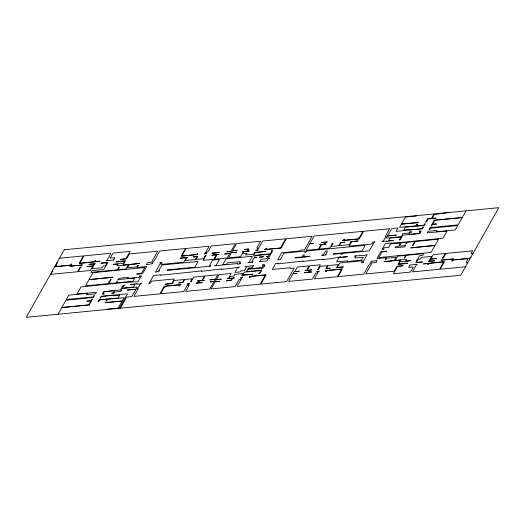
<?xml version="1.0" encoding="UTF-8"?>
<svg xmlns="http://www.w3.org/2000/svg" width="525" height="525" viewBox="0 0 525 525"><rect width="100%" height="100%" fill="white"/><g stroke="black" fill="none" stroke-linecap="round" stroke-linejoin="round"><path stroke-width="0.79" d="M58.045 314.232L61.753 307.637L89.736 304.927L89.329 304.802L92.485 299.184L91.822 299.25L90.969 300.766L86.96 301.153L90.871 300.943L88.666 304.868L61.852 307.46L65.914 300.248L93.443 297.491L94.52 295.575L93.85 295.641L93.128 296.933L66.314 299.532L68.768 295.168L87.229 293.377L86.527 294.623L95.471 293.882L96.351 292.327L76.991 294.033L81.001 286.906L125.042 282.384L138.003 281.761L141.442 275.645L139.499 275.999L139.906 276.13L139.191 277.39L127.831 278.493L128.481 277.331L118.788 278.276L117.712 280.192L118.709 279.543L134.748 277.994L132.897 281.288L116.852 282.844L117.528 281.636L116.858 281.702L116.182 282.909L108.832 283.618L111.215 279.385L110.545 279.451L108.163 283.684L85.529 285.876L88.987 279.727L112.888 277.246L89.086 279.549L93.023 272.685L144.756 267.501L141.507 273.282L136.625 274.089L142.544 273.683L146.593 266.483L137.137 267.566L138.416 265.296L137.747 265.361L136.868 266.917L127.509 267.822L129.314 264.62L139.44 263.471L123.067 265.053L125.468 260.781L116.11 261.686L115.887 262.087L124.701 261.023L123.349 263.425L114.785 264.042L113.059 264.593L117.902 264.121L116.95 265.814L128.317 264.712L125.915 268.984L117.889 269.771L119.365 267.14L118.696 267.205L117.219 269.83L90.904 272.383L91.855 270.69L103.799 269.535L106.207 265.256L106.706 265.21L106.306 265.079L107.756 262.493L100.905 263.156L106.988 262.736L105.223 265.873L103.222 266.07L102.277 267.743L91.914 268.748L94.625 263.937L95.222 263.707L88.876 264.324L93.955 263.996L92.853 265.958L87.006 266.523L92.754 266.136L90.3 270.506L78.264 271.668L80.719 267.304L81.323 267.074L80.154 267.192L77.595 271.733L50.859 274.326L52.513 271.386L52.067 271.425M106.916 309.501L107.113 309.146L118.145 308.077L122.056 301.127L105.007 302.774L105.184 302.466L122.154 300.95L123.959 297.741L107.579 299.329L106.706 300.884L106.037 300.95L107.015 299.211L99.658 299.926L98.884 301.304L98.214 301.37L99.166 299.677L118.145 297.964L119.693 295.201L113.413 295.811L113.715 295.28L101.614 296.448L100.688 298.095L100.019 298.161L101.049 296.336L127.45 293.777L119.28 308.3M120.343 308.201L126.578 297.104L131.867 296.592L135.955 289.334L127.234 290.01L136.093 289.15L137.301 287.011L122.259 288.468L121.052 290.607L121.452 290.738L120.514 291.5L114.496 292.084L113.768 293.377L111.602 293.206L113.426 292.865L114.627 290.725L104.272 291.729L103.064 293.862L104.252 293.921L102.296 294.105L103.701 291.611L120.409 289.997L123.021 285.357L124.563 285.213L123.959 285.436L122.456 288.113L133.488 287.044L134.991 284.366L130.246 284.662L136.9 283.723L136.671 284.123L141.52 283.651L140.149 284.123L137.543 288.757L138.213 288.691L133.875 296.402L159.941 293.875L164.279 286.164L180.987 284.55L180.219 284.793L179.616 285.863L178.953 285.928L179.55 284.858L165.513 286.217L164.811 287.464L164.141 287.529L160.611 293.81L183.671 291.578L187.904 284.045C185.417 284.012 192.865 283.48 188.573 283.986L187.74 285.462L189.079 285.331L185.679 291.382L209.738 289.052L213.977 281.525L209.961 281.912L214.075 281.341L215.178 279.385L210 279.884L215.276 279.208L217.783 274.752L205.085 275.979L202.578 280.435L204.317 280.435L199.467 280.908L198.365 282.863L202.276 282.653L196.258 283.238L197.695 282.929L198.798 280.967L197.4 280.941L201.908 280.501L204.415 276.045L193.718 277.082L191.212 281.538L191.618 281.669L190.444 281.781L192.15 278.749L184.8 279.464L183.094 282.489L178.579 282.929L182.523 282.378L184.131 279.53L174.103 280.501L172.502 283.349L172.902 283.48L165.382 284.209L171.832 283.415L174.333 278.959L151.607 281.157L150.504 283.119L148.673 283.297L149.369 282.896L153.582 275.408L160.834 274.877L160.637 275.231L201.607 270.926L201.403 271.281L221.655 268.984L221.458 269.338L230.816 268.433L239.302 267.107L237.602 267.606L234.892 272.416L240.24 271.904L240.791 270.92L244.466 270.565L246.625 266.733L245.457 266.844L245.654 266.49L253.811 265.702L252.971 266.116L252.125 267.632L248.443 267.986L247.892 268.971L261.929 267.612L263.333 265.112L262.297 265.217L262.5 264.856L264.869 264.626L264.068 266.057L265.072 265.958L264.869 266.313L263.872 266.411L262.841 268.236L261.502 268.367L261.732 267.967L247.695 269.325L246.389 271.642L260.426 270.283L261.988 269.752L259.862 273.538L258.687 273.65L259.291 273.427L260.892 270.572L244.184 272.193L242.583 275.041L253.011 274.201L241.48 275.317L242.767 273.597L234.747 274.372L234.124 276.032L230.114 276.419L229.012 278.381L234.36 277.863L232.588 278.204L231.387 280.343L226.373 280.829L230.816 280.225L231.919 278.27L227.076 278.736L228.342 278.447L231.151 273.453L219.122 274.621L216.313 279.608L221.491 279.11L216.215 279.786L215.112 281.748L219.791 281.295L215.007 281.925L211.076 288.921L235.141 286.591L239.072 279.595L240.411 279.464L241.612 277.331C238.402 277.548 244.506 276.767 242.281 277.266L237.143 286.394L260.203 284.163L265.342 275.028L250.635 276.452L250.038 277.522L249.368 277.587L249.966 276.517L249.231 276.419L266.109 274.785L260.873 284.097L286.604 281.603L294.197 268.104L290.122 268.505L290.574 267.697L272.258 269.476L275.566 263.596L278.237 263.333L277.942 263.865L302.873 261.115L302.669 261.47L322.921 259.179L322.724 259.527L332.082 258.622L340.705 256.777L340.403 257.316L347.419 256.633L338.868 257.801L336.558 261.896L347.589 260.827L347.189 261.542L361.561 260.151L363.215 257.211L354.854 258.018L355.911 256.147L354.572 256.279L354.775 255.918L364.101 255.353L367.139 254.723L362.926 262.205L363.595 262.146L363.398 262.5L361.39 262.69L362.493 260.735L339.767 262.933L337.26 267.389L343.514 266.949L335.993 267.678L336.597 267.455L338.198 264.6L328.171 265.571L326.57 268.426L330.31 268.229L325.802 268.669L327.502 265.637L320.152 266.352L318.445 269.377L317.277 269.496L317.881 269.266L320.381 264.81L309.691 265.847L307.184 270.303L311.692 269.863L310.091 270.191L308.989 272.147C319.502 271.215 294.912 273.696 308.319 272.213L309.422 270.257L304.913 270.69L306.515 270.368L309.022 265.912L297.327 267.048L294.82 271.504L299.23 271.241L294.053 271.747L292.95 273.702L296.96 273.315L292.845 273.879L288.612 281.413L312.342 279.11L315.742 273.066L317.08 272.934L317.914 271.451C313.72 271.779 321.392 270.841 318.583 271.392L314.344 278.919L337.404 276.682L341.644 269.154L326.937 270.578L326.333 271.648L325.664 271.714L326.268 270.644L325.598 270.71L342.412 268.912L338.074 276.623L363.805 274.129L369.548 263.924L370.217 263.858L371.418 261.719L370.748 261.785L370.952 261.43L377.167 260.492L376.064 262.454L372.054 262.841L365.813 273.932L394.223 271.182L396.952 266.326L403.134 265.729L397.523 266.438L393.409 273.742L410.458 272.094L413.313 267.015L408.634 267.468L409.887 265.243L409.487 265.112L417.172 264.364L416.568 264.593L412.46 271.897L439.53 269.279L443.638 261.968L428.938 263.392L428.334 264.462L427.665 264.528L428.269 263.458L423.419 263.931L444.485 261.594L440.199 269.213L465.524 266.759M416.614 215.644L416.41 215.998L405.379 217.068L401.474 224.018L418.517 222.364L418.34 222.679L401.376 224.195L399.571 227.404L415.944 225.816L416.817 224.26L417.487 224.195L416.509 225.934L423.865 225.218L424.64 223.834L425.309 223.775L424.358 225.468L405.385 227.174L403.83 229.937L410.11 229.333L409.815 229.865L421.91 228.697L422.842 227.043L423.504 226.977L422.481 228.808L396.08 231.368L398.009 227.922L391.663 228.539L387.575 235.81L396.329 235.128L387.47 235.988L386.269 238.127L401.31 236.67L402.511 234.531L402.111 234.399L403.01 233.638L409.027 233.061L409.756 231.768L411.698 231.958L410.097 232.28L408.896 234.419L419.252 233.415L420.459 231.276L419.055 231.243L421.227 231.033L419.823 233.527L402.78 235.18L400.175 239.813L399 239.925L399.604 239.702L401.107 237.024L390.082 238.094L388.579 240.765L393.323 240.476L386.63 241.421L386.853 241.021L382.003 241.487L383.381 241.021L385.987 236.388L385.317 236.453L389.655 228.736L363.589 231.262L359.251 238.973L342.536 240.594L343.304 240.352L343.908 239.282L344.577 239.216L343.973 240.286L358.011 238.927L358.713 237.681L359.382 237.615L362.919 231.322L314.127 236.053L309.888 243.587L313.799 243.377L309.783 243.764L306.075 250.359L318.445 249.165L320.946 244.709L319.548 244.676L324.056 244.237L325.159 242.274L321.248 242.491L327.265 241.907L325.828 242.215L324.726 244.171L326.13 244.204L321.615 244.643L319.108 249.099L329.805 248.062L332.312 243.607L331.912 243.475L333.08 243.364L331.373 246.396L338.73 245.68L340.43 242.648L344.945 242.215L341.001 242.767L339.399 245.615L349.42 244.643L351.028 241.795L350.628 241.664L358.148 240.936L351.697 241.73L349.191 246.186L371.917 243.981L373.019 242.025L374.857 241.841L374.154 242.248L369.344 250.806L342.608 253.391L342.208 254.107L340.869 254.238L341.27 253.523L333.25 254.297L333.552 253.765L361.955 251.016L365.164 245.313L306.679 250.976L305.977 252.223L304.638 252.354L305.34 251.107L283.953 253.175L280.343 259.593L277.673 259.849L281.682 252.722L299.992 250.95L300.444 250.149L304.52 249.749L312.119 236.243L286.387 238.737L281.144 248.056L264.436 249.677L265.204 249.434L265.801 248.364L266.47 248.299L265.873 249.368L280.573 247.944L285.718 238.803L262.658 241.034L257.519 250.176C259.993 250.195 252.971 250.72 256.85 250.241L258.051 248.102L256.712 248.233L260.649 241.231L236.591 243.561L232.654 250.563L237.228 250.287L232.549 250.74L231.446 252.702L236.631 252.203L231.348 252.879L228.539 257.873L240.575 256.705L243.377 251.718L242.307 251.652L247.157 251.18L248.259 249.224L244.013 249.467L249.027 248.981L247.826 251.114L249.231 251.147L244.046 251.652L242.944 253.608L246.953 253.221L245.667 254.947L253.693 254.172L254.31 252.512L265.84 251.396L255.209 252.591L253.608 255.445L270.316 253.824L271.924 250.97L271.517 250.845L272.692 250.727L268.38 258.392L269.384 258.293L268.177 258.746L266.976 260.886L259.153 261.647L260.157 261.207L261.312 259.16L266.995 258.608L268.144 256.561L266.306 256.738L268.347 256.207L269.45 254.244L255.412 255.603L254.31 257.565L256.817 257.322L254.107 257.919L251.803 262.021L253.004 261.903L252.807 262.257L247.925 262.73L249.132 262.277L252.538 256.22L226.137 258.779L222.83 264.659L226.505 264.305L227.305 262.874L240.338 261.614L239.439 263.215L240.772 263.091L238.934 264.108L237.602 264.239L238.002 263.524L214.607 265.794L216.143 265.302L219.45 259.422L212.52 260.098L209.462 265.952L210.794 265.821L210.597 266.182L167.147 270.388L167.449 269.857L194.854 267.199L198.063 261.496L161.969 264.994L158.76 270.697L159.429 270.631L159.127 271.162L155.387 272.199L160.597 262.933L159.928 262.999L160.132 262.644L162.133 262.447L161.031 264.41L183.757 262.211L186.263 257.755L180.016 258.188L187.537 257.46L186.933 257.69L185.325 260.538L195.352 259.567L196.96 256.718L193.213 256.909L197.728 256.476L196.022 259.501L203.378 258.792L205.078 255.76L206.246 255.649L205.649 255.878L203.142 260.328L213.839 259.298L216.339 254.842L211.831 255.275L213.432 254.953L214.535 252.991C204.022 253.923 228.611 251.449 215.204 252.925L214.102 254.887L218.951 254.422L217.009 254.776L214.502 259.232L227.207 257.998L229.707 253.542L224.529 254.048L229.812 253.365L230.915 251.409L226.905 251.797L231.013 251.226L235.252 243.692L211.188 246.022L207.782 252.079L206.443 252.21L205.616 253.687C209.803 253.365 202.132 254.297 204.947 253.752L209.186 246.218L186.126 248.45L181.886 255.99L196.593 254.566L197.19 253.496L197.859 253.431L197.256 254.5L197.925 254.435L181.118 256.233L185.456 248.515L159.725 251.009L153.976 261.22L153.313 261.279L152.106 263.419L152.775 263.353L152.578 263.714L146.357 264.652L147.459 262.69L151.476 262.303L157.717 251.199L129.308 253.956L126.571 258.818L120.389 259.416L126.007 258.707L130.115 251.396L113.072 253.05L110.211 258.129L114.89 257.677L113.636 259.901L114.043 260.033L106.352 260.774L106.956 260.551L111.064 253.24L83.993 255.865L79.885 263.169L94.592 261.745L95.189 260.676L95.858 260.617L95.261 261.68L100.104 261.214L79.039 263.55L83.324 255.931L59.476 258.241M433.991 213.957L431.484 218.413L427.475 218.8L425.598 222.141L427.337 221.005L426.937 220.874L428.039 218.918L436.065 218.137L432.154 218.348L434.359 214.43L449.033 212.5M465.997 210.86L462.289 217.455L433.788 220.211L434.195 220.343L431.032 225.953L431.701 225.894L432.554 224.378L436.564 223.985L432.652 224.195L434.858 220.277L462.184 217.632L458.128 224.851L430.08 227.647L429.004 229.563L429.673 229.497L430.402 228.211L457.728 225.56L455.273 229.924L436.295 231.768L436.997 230.514L428.052 231.256L427.173 232.818L447.051 231.059L443.041 238.186L398.488 242.753L385.527 243.383L382.023 249.611L383.959 249.25L383.558 249.119L384.333 247.748L388.677 247.327L390.633 243.856L400.352 242.911L398.501 246.212L395.798 246.474L395.043 247.807L404.736 246.868L405.812 244.952L404.821 245.595L399.473 246.113L401.323 242.819L406.672 242.301L405.996 243.502L406.665 243.436L407.341 242.235L414.697 241.526L412.315 245.752L412.985 245.693L415.36 241.461L438.513 239.216L435.054 245.365L410.635 247.898L434.956 245.543L431.097 252.4L378.768 257.637L381.957 251.974L386.84 251.167L380.92 251.567L376.93 258.661L386.387 257.578L385.114 259.849L385.783 259.783L386.656 258.221L396.014 257.316L394.209 260.525L384.083 261.673L400.463 260.085L398.055 264.364L407.413 263.458L407.636 263.058L398.823 264.121L400.175 261.719L408.739 261.096L410.471 260.551L405.622 261.017L406.58 259.33L395.213 260.426L397.622 256.154L405.641 255.373L404.165 258.005L404.827 257.939L406.311 255.308L423.76 253.621L422.828 255.308L419.724 255.609L417.322 259.888L416.817 259.934L417.224 260.065L415.767 262.651L422.618 261.988L416.535 262.408L418.3 259.271L420.308 259.074L421.247 257.401L431.609 256.397L428.905 261.207L428.302 261.437L434.648 260.82L429.568 261.142L430.671 259.186L436.623 258.438L430.776 259.002L433.23 254.638L445.259 253.477L442.805 257.841L442.201 258.064L443.376 257.952L445.928 253.411L472.664 250.819L471.01 253.759L472.94 253.575M56.923 262.782L57.376 262.743L55.821 265.506L56.49 265.44L55.886 266.51L70.593 265.086L71.197 264.016L71.866 263.95L70.658 266.09L82.523 264.935L69.891 266.332L70.494 265.263L54.672 266.792M470.938 257.138L470.341 257.191L469.744 258.261L453.029 259.882L453.633 258.812L441 260.203L452.865 259.055L451.664 261.194L452.333 261.128L452.931 260.059L467.637 258.635L467.033 259.704L467.696 259.639L466.148 262.402L467.486 262.27L466.935 263.255L467.526 263.196M64.234 249.775L26.25 317.31L460.766 275.225L498.75 207.69L64.234 249.775M259.822 257.033L259.626 257.388L263.498 256.673L259.822 257.033M295.267 257.473L294.965 258.005L309.724 256.581L309.921 256.22L303.371 256.856L304.474 254.894L303.135 255.025L302.033 256.988L295.267 257.473M321.956 255.058L321.753 255.412L325.894 255.012L326.196 254.474L325.526 254.54L327.534 250.976L325.526 251.173L323.426 254.914L321.956 255.058"/></g></svg>
